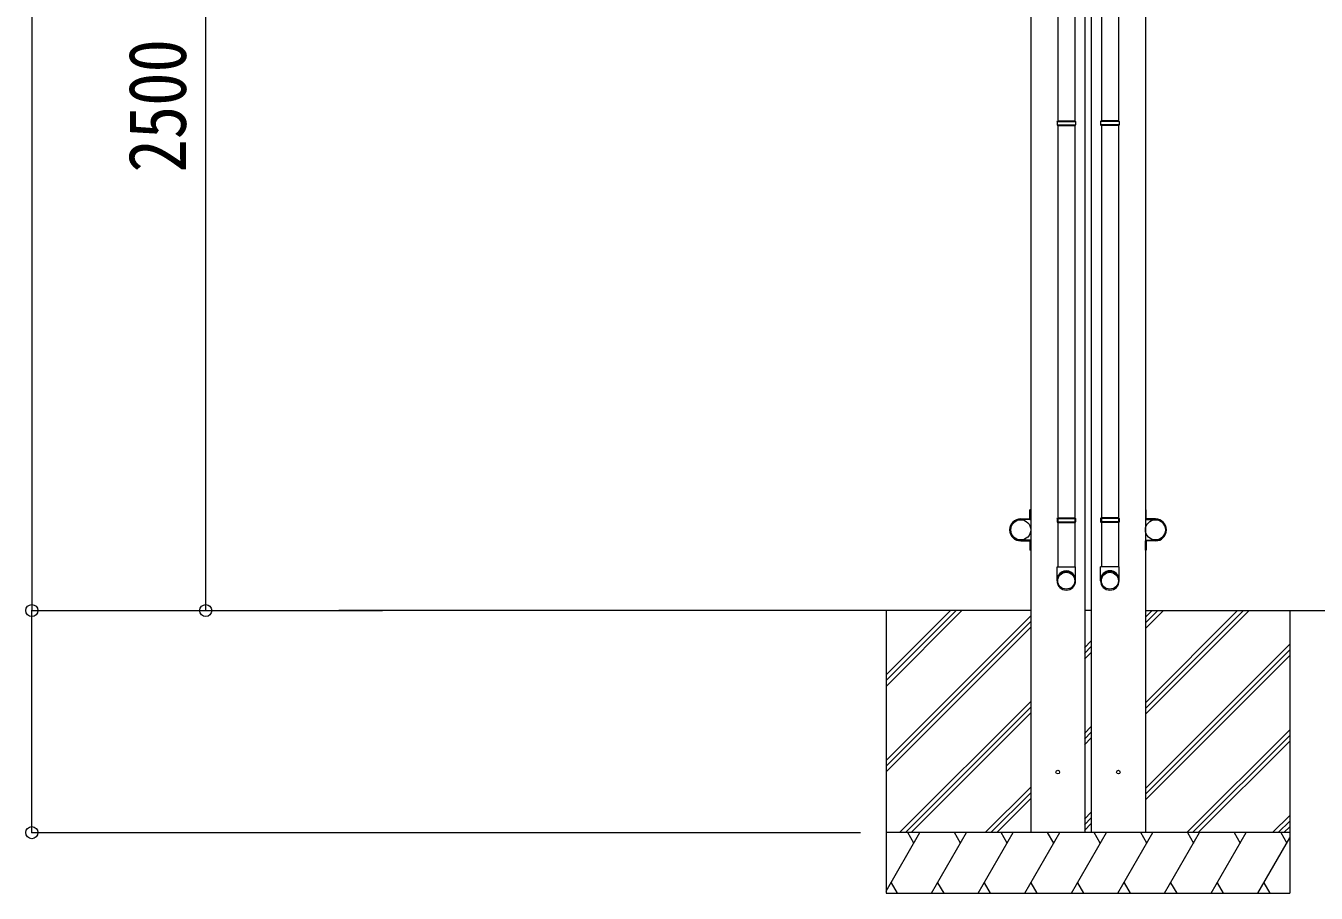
# Model space of a CAD drawing. Units: millimetres at full size, sheet at 1:30. Extents: x -8385 to 8479, y -5853 to 5787.
# Drawn here: x -6092 to -2895, y -3710 to -1562 of the extents above; entities that cross this region are included whole.
import ezdxf
from ezdxf.enums import TextEntityAlignment as Align

# ---------------------------------------------------------------- set-up
doc = ezdxf.new("R2010")
doc.units = ezdxf.units.MM
doc.header["$LTSCALE"] = 30
doc.header["$PDMODE"] = 32
doc.header["$PDSIZE"] = 30
for name, color, linetype, lineweight in [('0-0_0', 7, 'Continuous', 9), ('0-1_本体', 4, 'Continuous', 9), ('0-2_部品', 7, 'Continuous', 9), ('0-5_DIM1', 3, 'Continuous', 9), ('0-A_寸法', 6, 'Continuous', 9)]:
    doc.layers.add(name, color=color, linetype=linetype, lineweight=lineweight)
doc.styles.add('ＭＳ ゴシック', font='')
doc.styles.get('ＭＳ ゴシック').set_extended_font_data('MS Gothic')

msp = doc.modelspace()

# ---------------------------------------------------------------- linework, layer by layer
at = {"layer": '0-0_0'}
for p, q in [((-3603.09, -3010.5), (-5316.3, -3010.5)), ((-3960.61, -3010.5), (-3960.61, -3710.5)), ((-3960.61, -3169.86), (-3801.24, -3010.5)), ((-3960.61, -3184.01), (-3787.1, -3010.5)), ((-3960.61, -3198.15), (-3772.95, -3010.5)), ((-3960.61, -3382), (-3603.09, -3024.48)), ((-3452.11, -3010.5), (-3469.11, -3010.5)), ((-3318.13, -3010.5), (-1308.78, -3010.5)), ((-3318.13, -3267.28), (-3061.34, -3010.5)), ((-3318.13, -3238.99), (-3089.63, -3010.5)), ((-3318.13, -3253.13), (-3075.49, -3010.5)), ((-3318.13, -3055.15), (-3273.48, -3010.5)), ((-3318.13, -3041), (-3287.62, -3010.5)), ((-3318.13, -3026.86), (-3301.76, -3010.5)), ((-2960.61, -3010.5), (-2960.61, -3710.5)), ((-3960.61, -3396.14), (-3603.09, -3038.62)), ((-3960.61, -3410.28), (-3603.09, -3052.76)), ((-3469.11, -3102.63), (-3452.11, -3085.63)), ((-3469.11, -3116.77), (-3452.11, -3099.77)), ((-3318.13, -3451.12), (-2960.61, -3093.61)), ((-3469.11, -3130.91), (-3452.11, -3113.91)), ((-3318.13, -3465.27), (-2960.61, -3107.75)), ((-3318.13, -3479.41), (-2960.61, -3121.89)), ((-3926.98, -3560.5), (-3603.09, -3236.61)), ((-3912.84, -3560.5), (-3603.09, -3250.75)), ((-3898.69, -3560.5), (-3603.09, -3264.9)), ((-3469.11, -3314.76), (-3452.11, -3297.76)), ((-3469.11, -3328.9), (-3452.11, -3311.9)), ((-3215.37, -3560.5), (-2960.61, -3305.74)), ((-3201.22, -3560.5), (-2960.61, -3319.88)), ((-3469.11, -3343.05), (-3452.11, -3326.05)), ((-3187.08, -3560.5), (-2960.61, -3334.02)), ((-3714.84, -3560.5), (-3603.09, -3448.74)), ((-3700.7, -3560.5), (-3603.09, -3462.88)), ((-3686.56, -3560.5), (-3603.09, -3477.03)), ((-3469.11, -3526.89), (-3452.11, -3509.89)), ((-3469.11, -3541.04), (-3452.11, -3524.04)), ((-3469.11, -3555.18), (-3452.11, -3538.18)), ((-3003.23, -3560.5), (-2960.61, -3517.87)), ((-2989.09, -3560.5), (-2960.61, -3532.01)), ((-2974.95, -3560.5), (-2960.61, -3546.16)), ((-2960.61, -3560.5), (-3960.61, -3560.5)), ((-3960.61, -3705.7), (-3876.77, -3560.5)), ((-3891.77, -3586.48), (-3906.77, -3560.49)), ((-3847.9, -3710.49), (-3761.3, -3560.49)), ((-3776.3, -3586.48), (-3791.3, -3560.5)), ((-3732.43, -3710.5), (-3645.83, -3560.5)), ((-3660.83, -3586.48), (-3675.83, -3560.5)), ((-3616.96, -3710.5), (-3530.36, -3560.5)), ((-3545.36, -3586.48), (-3560.36, -3560.5)), ((-3501.49, -3710.5), (-3414.89, -3560.5)), ((-3429.89, -3586.48), (-3444.89, -3560.49)), ((-3386.02, -3710.5), (-3299.42, -3560.5)), ((-3314.42, -3586.48), (-3329.42, -3560.5)), ((-3270.55, -3710.5), (-3183.95, -3560.5)), ((-3213.95, -3560.5), (-3198.95, -3586.48)), ((-3155.08, -3710.5), (-3068.48, -3560.5)), ((-3098.48, -3560.5), (-3083.48, -3586.48)), ((-3039.61, -3710.5), (-2960.61, -3573.66)), ((-2983.01, -3560.5), (-2968.01, -3586.48)), ((-3948.38, -3684.52), (-3933.38, -3710.49)), ((-3832.91, -3684.52), (-3817.91, -3710.49)), ((-3717.44, -3684.52), (-3702.44, -3710.49)), ((-3601.97, -3684.51), (-3586.97, -3710.5)), ((-3486.5, -3684.52), (-3471.5, -3710.5)), ((-3371.03, -3684.52), (-3356.03, -3710.5)), ((-3255.56, -3684.52), (-3240.56, -3710.5)), ((-3140.09, -3684.52), (-3125.09, -3710.5)), ((-3024.61, -3684.52), (-3009.62, -3710.5)), ((-3960.61, -3710.5), (-2960.61, -3710.5))]:
    msp.add_line(p, q, dxfattribs=at)
at = {"layer": '0-1_本体'}
for p, q in [((-3602.13, -397.5), (-3602.13, -3560.5)), ((-3318.13, -397.5), (-3318.13, -3560.5)), ((-3468.13, -433.6), (-3468.13, -3560.5)), ((-3452.13, -433.6), (-3452.13, -3560.5))]:
    msp.add_line(p, q, dxfattribs=at)
at = {"layer": '0-2_部品'}
for p, q in [((-3535.13, -709.95), (-3535.13, -1797.14)), ((-3493.13, -709.95), (-3493.13, -1797.14)), ((-3427.12, -709.95), (-3427.12, -1797.14)), ((-3385.12, -709.95), (-3385.12, -1797.14)), ((-3537.13, -1799.14), (-3536.13, -1797.14)), ((-3537.13, -1799.14), (-3491.13, -1799.14)), ((-3537.13, -1799.14), (-3537.13, -1807.14)), ((-3537.13, -1807.14), (-3491.13, -1807.14)), ((-3537.13, -1807.14), (-3536.13, -1809.14)), ((-3536.13, -1797.14), (-3492.13, -1797.14)), ((-3536.13, -1809.14), (-3492.13, -1809.14)), ((-3535.13, -1809.14), (-3535.13, -2902.33)), ((-3493.13, -1809.14), (-3493.13, -2902.33)), ((-3491.13, -1799.14), (-3492.13, -1797.14)), ((-3429.12, -1799.14), (-3428.12, -1797.14)), ((-3383.12, -1799.14), (-3429.12, -1799.14)), ((-3383.12, -1807.14), (-3429.12, -1807.14)), ((-3384.12, -1797.14), (-3428.12, -1797.14)), ((-3384.12, -1809.14), (-3428.12, -1809.14)), ((-3427.12, -1809.14), (-3427.12, -2902.33)), ((-3385.12, -1809.14), (-3385.12, -2902.33)), ((-3383.12, -1799.14), (-3384.12, -1797.14)), ((-3383.12, -1807.14), (-3384.12, -1809.14)), ((-3383.12, -1799.14), (-3383.12, -1807.14)), ((-3537.13, -2782.33), (-3536.13, -2780.33)), ((-3536.13, -2780.33), (-3492.13, -2780.33)), ((-3491.13, -2782.33), (-3492.13, -2780.33)), ((-3429.12, -2782.33), (-3428.12, -2780.33)), ((-3384.12, -2780.33), (-3428.12, -2780.33)), ((-3383.12, -2782.33), (-3384.12, -2780.33)), ((-3537.13, -2782.33), (-3491.13, -2782.33)), ((-3537.13, -2782.33), (-3537.13, -2790.33)), ((-3537.13, -2790.33), (-3491.13, -2790.33)), ((-3537.13, -2790.33), (-3536.13, -2792.33)), ((-3536.13, -2792.33), (-3492.13, -2792.33)), ((-3535.13, -2792.33), (-3535.13, -2902.33)), ((-3493.13, -2792.33), (-3493.13, -2902.33)), ((-3383.12, -2782.33), (-3429.12, -2782.33)), ((-3383.12, -2790.33), (-3429.12, -2790.33)), ((-3384.12, -2792.33), (-3428.12, -2792.33)), ((-3427.12, -2792.33), (-3427.12, -2902.33)), ((-3385.12, -2792.33), (-3385.12, -2902.33)), ((-3383.12, -2790.33), (-3384.12, -2792.33)), ((-3383.12, -2782.33), (-3383.12, -2790.33)), ((-3537.13, -2936.47), (-3537.13, -2902.33)), ((-3537.13, -2902.33), (-3491.13, -2902.33)), ((-3491.13, -2936.47), (-3491.13, -2902.33)), ((-3429.12, -2936.47), (-3429.12, -2902.33)), ((-3383.12, -2902.33), (-3429.12, -2902.33)), ((-3383.12, -2936.47), (-3383.12, -2902.33))]:
    msp.add_line(p, q, dxfattribs=at)
for points in [[(-3491.13, -1799.14), (-3491.13, -1807.14), (-3492.13, -1809.14)], [(-3429.12, -1799.14), (-3429.12, -1807.14), (-3428.12, -1809.14)], [(-3491.13, -2782.33), (-3491.13, -2790.33), (-3492.13, -2792.33)], [(-3429.12, -2782.33), (-3429.12, -2790.33), (-3428.12, -2792.33)]]:
    msp.add_lwpolyline(points, dxfattribs=at)
at = {"layer": '0-2_部品', "color": 4}
for centre in [(-3535.13, -3410.5), (-3385.13, -3410.5)]:
    msp.add_circle(centre, 4.5, dxfattribs=at)
at = {"layer": '0-2_部品'}
for centre, major_axis, ratio, start_param, end_param in [((-3514.13, -2934.73), (23, 0), 0.996195, 6.2831853, 9.424778), ((-3514.13, -2936.47), (23, 0), 0.996195, 6.2831853, 9.424778), ((-3514.13, -2936.47), (0, -23.43), 0.981806, 4.712389, 7.8539816), ((-3406.12, -2934.73), (-23, 0), 0.996195, 3.1415927, 6.2831853), ((-3406.12, -2936.47), (-23, 0), 0.996195, 3.1415927, 6.2831853), ((-3406.12, -2936.47), (0, -23.43), 0.981806, 4.712389, 7.8539816)]:
    msp.add_ellipse(centre, major_axis=major_axis, ratio=ratio, start_param=start_param, end_param=end_param, dxfattribs=at)
for centre, major_axis in [((-3514.13, -2936.47), (-21, 0)), ((-3406.12, -2936.47), (21, 0))]:
    msp.add_ellipse(centre, major_axis=major_axis, ratio=0.996195, dxfattribs=at)
at = {"layer": '0-5_DIM1'}
for p, q in [((-3602.13, -2760.5), (-3604.13, -2760.5)), ((-3604.13, -2783.2), (-3604.13, -2760.5)), ((-3602.13, -2760.5), (-3602.13, -2783.2)), ((-3318.13, -2760.5), (-3316.13, -2760.5)), ((-3318.13, -2760.5), (-3318.13, -2783.2)), ((-3316.13, -2783.2), (-3316.13, -2760.5)), ((-3627.13, -2783.2), (-3604.13, -2783.2)), ((-3604.13, -2785.2), (-3627.13, -2785.2)), ((-3293.13, -2783.2), (-3316.13, -2783.2)), ((-3316.13, -2785.2), (-3293.13, -2785.2)), ((-3604.13, -2835.8), (-3627.13, -2835.8)), ((-3627.13, -2837.8), (-3604.13, -2837.8)), ((-3604.13, -2837.8), (-3604.13, -2860.5)), ((-3602.13, -2860.5), (-3602.13, -2837.8)), ((-3318.13, -2860.5), (-3318.13, -2837.8)), ((-3316.13, -2835.8), (-3293.13, -2835.8)), ((-3316.13, -2837.8), (-3316.13, -2860.5)), ((-3293.13, -2837.8), (-3316.13, -2837.8)), ((-3602.13, -2860.5), (-3604.13, -2860.5)), ((-3318.13, -2860.5), (-3316.13, -2860.5))]:
    msp.add_line(p, q, dxfattribs=at)
for centre in [(-3627.13, -2810.5), (-3293.13, -2810.5)]:
    msp.add_circle(centre, 25, dxfattribs=at)
for centre, radius, start, end in [((-3627.13, -2810.5), 27.3, 90, 270), ((-3627.13, -2810.5), 25.3, 90, 270), ((-3604.13, -2783.2), 2, 270, 0), ((-3316.13, -2783.2), 2, 180, 270), ((-3293.13, -2810.5), 27.3, 270, 90), ((-3293.13, -2810.5), 25.3, 270, 90), ((-3604.13, -2837.8), 2, 0, 90), ((-3316.13, -2837.8), 2, 90, 180)]:
    msp.add_arc(centre, radius, start, end, dxfattribs=at)
at = {"layer": '0-A_寸法'}
for p, q in [((-6076.86, -418.1), (-6076.86, -3010.5)), ((-5646.2, -3010.5), (-5646.2, -510.52)), ((-6076.86, -3010.5), (-5523.02, -3010.5)), ((-6076.86, -3560.5), (-6076.86, -3010.5)), ((-5646.2, -3010.5), (-5208.55, -3010.5)), ((-6076.86, -3560.5), (-4024.21, -3560.5))]:
    msp.add_line(p, q, dxfattribs=at)
for p in [(-6076.86, -3010.5), (-5646.2, -3010.5), (-6076.86, -3560.5)]:
    msp.add_point(p, dxfattribs=at)

# ---------------------------------------------------------------- texts
at = {"layer": '0-A_寸法', "color": 7, "style": 'ＭＳ ゴシック', "width": 0.85}
msp.add_text('2500', height=143, rotation=90, dxfattribs=at).set_placement((-5652.2, -1925.51), align=Align.BOTTOM_LEFT)

doc.saveas('drawing.dxf')
